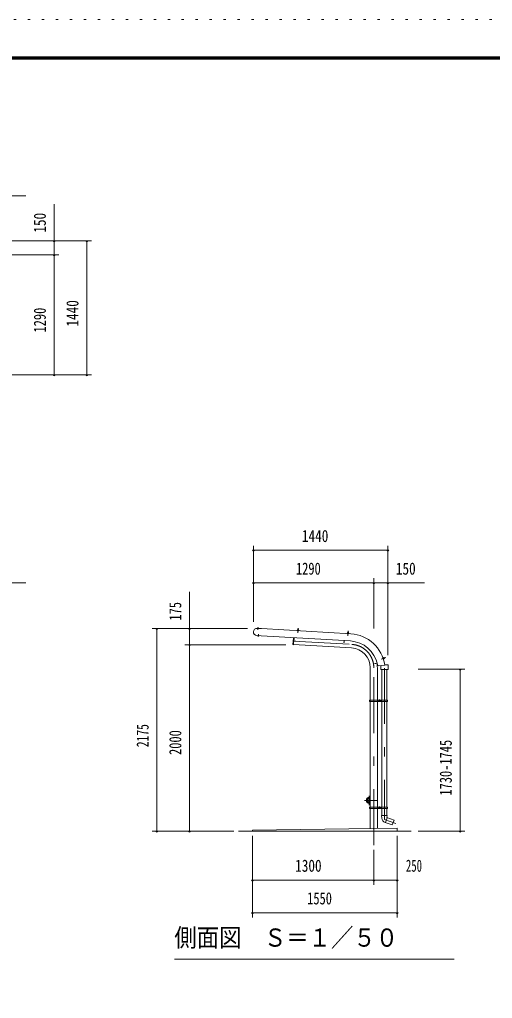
# Model space of a CAD drawing. Units: millimetres, scale not verified. Extents: x -22990 to 22993, y -10500 to 10500.
# Drawn here: x 3405 to 8475, y 0 to 10500 of the extents above; entities that cross this region are included whole.
import ezdxf
from ezdxf.enums import TextEntityAlignment as Align

# ---------------------------------------------------------------- set-up
doc = ezdxf.new("R2010")
doc.units = ezdxf.units.MM
doc.header["$LTSCALE"] = 50
doc.linetypes.add('USER3', pattern=[24, 12, -5, 2, -5])
doc.linetypes.add('USER4', pattern=[3, 0.5, -2.5])
for name, color, linetype, lineweight in [('0-2_1-05BOLD', 7, 'Continuous', 18), ('0-3_1-25CENTER', 3, 'USER3', 18), ('0-4_1-45THIN', 4, 'Continuous', 18), ('0-5_1-55DIM', 3, 'Continuous', 18), ('0-C_F-F1PAPER', 5, 'Continuous', 18), ('0-D_F-E_J_ADD', 5, 'USER4', 18)]:
    doc.layers.add(name, color=color, linetype=linetype, lineweight=lineweight)
doc.styles.add('ＭＳ ゴシック', font='')
doc.styles.get('ＭＳ ゴシック').set_extended_font_data('MS Gothic')

msp = doc.modelspace()

# ---------------------------------------------------------------- linework, layer by layer
at = {"layer": '0-2_1-05BOLD'}
for p, q in [((5958.18, 3970.96), (5958.37, 3974.46)), ((5961.5, 3890.83), (5961.27, 3887.34)), ((5964.14, 3974.12), (5963.92, 3970.63)), ((5967.05, 3887), (5967.27, 3890.5)), ((5999.62, 3966.41), (6957.09, 3911.17)), ((6387.6, 3954.78), (6387.32, 3949.65)), ((6388.37, 3964.06), (6387.87, 3955.23)), ((6393.78, 3949.26), (6394.1, 3954.39)), ((6923.92, 3918.72), (6924.21, 3923.82)), ((6930.71, 3923.46), (6930.42, 3918.33)), ((6336.76, 3796.56), (6340.97, 3869.59)), ((6343.39, 3795.04), (6347.65, 3869.2)), ((6965.53, 3759.14), (6343.39, 3795.03)), ((7238.73, 3594.72), (7216, 3590.72)), ((7257.72, 3569.17), (7320.7, 3574.89)), ((7280.16, 3531.6), (7280.16, 3571.21)), ((7307.47, 3651.6), (7312.32, 3653.24)), ((7314.4, 3647.08), (7309.55, 3645.45)), ((7320.03, 3579.6), (7353.16, 3579.6)), ((7321.25, 3655.98), (7323.17, 3650.33)), ((7356.16, 3576.6), (7356.16, 3531.6)), ((7165.21, 3200.67), (7165.21, 3547.64)), ((7241.51, 3547.64), (7241.51, 3200.67)), ((7353.16, 3528.6), (7283.16, 3528.6)), ((7289.27, 3200.67), (7289.27, 3528.6)), ((7344.27, 3528.6), (7344.27, 3200.67)), ((7157.51, 3192.67), (7163.61, 3192.67)), ((7163.61, 3184.67), (7163.61, 3200.67)), ((7165.21, 2053.27), (7165.21, 3184.67)), ((7241.51, 3184.67), (7241.51, 2053.27)), ((7243.11, 3200.67), (7243.11, 3184.67)), ((7287.67, 3184.67), (7287.67, 3200.67)), ((7289.27, 2053.27), (7289.27, 3184.67)), ((7344.27, 3184.67), (7344.27, 2053.27)), ((7345.87, 3200.67), (7345.87, 3184.67)), ((7345.87, 3192.67), (7351.97, 3192.67)), ((7165.21, 2157.67), (7155.36, 2157.67)), ((7155.36, 2091.67), (7165.21, 2091.67)), ((7163.61, 2045.27), (7157.51, 2045.27)), ((7163.61, 2037.27), (7163.61, 2053.27)), ((7165.21, 1820.95), (7165.21, 2037.27)), ((7241.51, 2037.27), (7241.51, 1821.94)), ((7243.11, 2053.27), (7243.11, 2037.27)), ((7287.67, 2037.27), (7287.67, 2053.27)), ((7289.27, 1961.81), (7289.27, 2037.27)), ((7344.27, 2037.27), (7344.27, 1961.81)), ((7345.87, 2053.27), (7345.87, 2037.27)), ((7351.97, 2045.27), (7345.87, 2045.27)), ((7328.46, 1887.03), (7347.27, 1938.71)), ((5753.36, 1794.67), (7603.36, 1794.67)), ((7453.36, 1794.67), (7453.36, 1824.67))]:
    msp.add_line(p, q, dxfattribs=at)
for points in [[(6952.65, 3834.3), (5995.17, 3889.54), (5995.23, 3890.51), (5948.6, 3893.18)], [(5999.62, 3966.41), (5999.64, 3966.95), (5952.54, 3969.67)], [(5954.71, 3969.55), (5954.81, 3971.16), (5967.29, 3970.43), (5967.19, 3968.83)], [(5966.81, 3970.46), (5967.03, 3973.95), (5966.17, 3974.51), (5956.38, 3975.06), (5955.48, 3974.63), (5955.29, 3971.13)], [(5958.23, 3892.63), (5958.13, 3891.03), (5970.6, 3890.3), (5970.7, 3891.91)], [(5970.12, 3890.33), (5969.94, 3886.83), (5969.03, 3886.4), (5959.24, 3886.98), (5958.42, 3887.51), (5958.61, 3891)], [(6384.07, 3949.85), (6384.36, 3954.94), (6385.26, 3955.42), (6396.49, 3954.77), (6397.31, 3954.2), (6397.03, 3949.1)], [(6393.88, 3954.91), (6394.39, 3963.69), (6388.37, 3964.06), (6388.91, 3964.52), (6393.88, 3964.23), (6394.39, 3963.69)], [(6933.67, 3918.13), (6933.95, 3923.27), (6933.09, 3923.8), (6921.86, 3924.45), (6921, 3924.01), (6920.67, 3918.88)], [(6924.51, 3924.31), (6925.01, 3933.09), (6930.99, 3932.76), (6930.49, 3923.98)], [(6930.99, 3932.76), (6930.53, 3933.3), (6925.55, 3933.59), (6925.01, 3933.09)], [(6347.66, 3869.2), (6343.36, 3794.68), (6338.17, 3794.97)], [(6350.86, 3869.02), (6349.71, 3849.01), (6346.5, 3849.19)], [(6884.26, 3838.25), (6883.11, 3818.3), (6886.32, 3818.12), (6887.47, 3838.06)], [(7216, 3590.72), (7215.44, 3593.88), (7237.96, 3597.85)], [(7310.59, 3642.37), (7315.48, 3644.01), (7315.65, 3645.01), (7312.03, 3655.66), (7311.29, 3656.32), (7306.44, 3654.68)], [(7312.9, 3653.16), (7321.25, 3655.98), (7321.86, 3655.67)], [(7321.86, 3655.67), (7323.48, 3650.94), (7323.17, 3650.33), (7314.83, 3647.47)], [(7346.27, 1961.81), (7287.27, 1961.81), (7289.73, 1934.74)], [(7346.27, 1961.81), (7344.27, 1939.81), (7420.28, 1912.14), (7401.47, 1860.46), (7325.69, 1888.04)], [(7453.36, 1824.67), (5903.36, 1804.67), (5903.36, 1794.67)]]:
    msp.add_lwpolyline(points, dxfattribs=at)
for points in [[(6382.49, 3948.34), (6382.55, 3949.91), (6398.55, 3949), (6398.46, 3947.4)], [(6935.06, 3916.47), (6919.09, 3917.37), (6919.19, 3918.98), (6935.16, 3918.07)], [(7305.93, 3656.1), (7311.09, 3640.95), (7309.6, 3640.43), (7304.44, 3655.59)], [(7157.51, 3200.67), (7157.51, 3184.67), (7351.97, 3184.67), (7351.97, 3200.67)], [(7351.97, 2053.27), (7157.51, 2053.27), (7157.51, 2037.27), (7351.97, 2037.27)]]:
    msp.add_lwpolyline(points, close=True, dxfattribs=at)
for centre in [(7265.39, 3192.67), (7265.39, 2045.27)]:
    msp.add_circle(centre, 6.25, dxfattribs=at)
for centre, radius, start, end in [((5950.81, 3931.41), 38.28, 87.414, 266.6989), ((5956.83, 3972.71), 2.32, 48.20596, 86.7522), ((5960.8, 3966.3), 8.52, 66.92087, 106.58131), ((5959.96, 3889.25), 2.32, 266.64458, 305.19081), ((5964.65, 3895.16), 8.52, 246.81636, 286.47679), ((5965.46, 3972.25), 2.32, 86.7522, 125.28363), ((5968.58, 3888.74), 2.32, 228.11153, 266.64296), ((6383.37, 3946.26), 2, 86.6998, 266.69981), ((6385.85, 3952.48), 2.88, 52.31573, 112.31573), ((6390.25, 3944.36), 10.76, 69.11203, 104.28795), ((6395.56, 3951.93), 2.88, 61.08424, 121.08424), ((6397.33, 3945.47), 2, 266.70062, 86.70061), ((6919.97, 3915.33), 2, 86.6998, 266.69981), ((6922.45, 3921.55), 2.88, 52.31573, 112.31573), ((6926.89, 3913.39), 10.76, 69.11203, 104.28795), ((6932.2, 3921), 2.88, 61.08424, 121.08424), ((6933.97, 3914.5), 2, 266.70062, 86.70061), ((6934.33, 3521.85), 390, 7.81558, 86.7), ((6338.26, 3796.47), 1.5, 176.7, 266.7), ((6934.33, 3521.85), 313, 10.9416, 86.7), ((6953.36, 3547.64), 211.84, 0, 86.70386), ((6953.36, 3547.64), 288.16, 0, 9.36368), ((7256.36, 3584.11), 15, 190.94157, 275.18686), ((7303.33, 3653.34), 1.77, 18.80226, 199.61011), ((7307.34, 3641.54), 1.78, 197.78821, 18.80226), ((7309.57, 3654.03), 2.88, 344.33989, 44.33989), ((7303.67, 3646.89), 10.76, 1.13916, 36.31508), ((7312.69, 3644.8), 2.88, 353.10841, 53.1084), ((7353.16, 3576.6), 3, 0, 90), ((7283.16, 3531.6), 3, 180, 270), ((7353.16, 3531.6), 3, 270, 0), ((7155.36, 2124.67), 33, 90, 270), ((7155.36, 2124.67), 22.5, 64.03973, 295.96027), ((7154.21, 2124.67), 21.35, 58.99115, 301.00885), ((7154.21, 2124.67), 19.05, 54.73334, 305.26666), ((7344.5, 1939.72), 55, 185.19513, 249.99989)]:
    msp.add_arc(centre, radius, start, end, dxfattribs=at)
at = {"layer": '0-3_1-25CENTER'}
for p, q in [((5960.06, 3953.34), (5961.57, 3979.66)), ((5965.44, 3909.08), (5963.95, 3883.28)), ((6391.91, 3973), (6388.93, 3921.33)), ((6925.53, 3890.4), (6928.51, 3942.07)), ((6333.9, 3833.78), (6368.84, 3831.77)), ((6338.89, 3833.5), (6967.75, 3797.26)), ((7332.37, 3656.6), (7281.04, 3639.22)), ((7203.36, 1644.67), (7203.36, 3547.64)), ((7252.89, 3192.67), (7277.89, 3192.67)), ((7265.39, 3205.17), (7265.39, 3180.17)), ((7105.36, 2124.67), (7235.36, 2124.67)), ((7155.36, 2074.67), (7155.36, 2174.67)), ((7252.89, 2045.27), (7277.89, 2045.27)), ((7265.39, 2057.77), (7265.39, 2032.77))]:
    msp.add_line(p, q, dxfattribs=at)
msp.add_lwpolyline([(7316.77, 3544.13), (7316.77, 1920.55), (7439.51, 1875.87)], dxfattribs=at)
msp.add_arc((6953.36, 3547.64), 250, 0, 86.70386, dxfattribs=at)
at = {"layer": '0-4_1-45THIN'}
for p, q in [((6388.91, 3964.52), (6388.39, 3955.22)), ((6393.36, 3954.93), (6393.88, 3964.23)), ((6925.55, 3933.59), (6924.99, 3924.28)), ((6930, 3924), (6930.53, 3933.3)), ((7313.05, 3652.7), (7321.86, 3655.67)), ((7323.48, 3650.94), (7314.67, 3647.97))]:
    msp.add_line(p, q, dxfattribs=at)
at = {"layer": '0-5_1-55DIM'}
for p, q in [((3471.35, 8608.67), (3078.85, 8608.67)), ((3775.85, 8127.67), (3775.85, 8520.17)), ((4175.85, 8127.67), (3123.85, 8127.67)), ((3785.84, 8127.67), (3765.84, 8127.67)), ((3775.84, 7977.67), (3775.84, 8127.67)), ((4135.85, 8127.67), (4115.85, 8127.67)), ((4125.85, 8127.67), (4125.85, 6687.67)), ((3275.85, 7977.67), (3825.84, 7977.67)), ((3785.84, 7977.67), (3765.84, 7977.67)), ((3775.84, 6687.67), (3775.84, 7977.67)), ((3128.85, 6687.67), (4175.85, 6687.67)), ((3785.84, 6687.67), (3765.84, 6687.67)), ((4135.85, 6687.67), (4115.85, 6687.67)), ((5913.36, 4038.67), (5913.36, 4856.67)), ((7353.36, 4856.67), (7353.36, 3680.48)), ((5923.36, 4806.67), (5903.36, 4806.67)), ((5913.36, 4806.67), (7353.36, 4806.67)), ((7363.36, 4806.67), (7343.36, 4806.67)), ((3078.85, 4456.67), (3471.35, 4456.67)), ((5923.36, 4456.67), (5903.36, 4456.67)), ((5913.36, 4456.67), (7203.36, 4456.67)), ((7213.36, 4456.67), (7193.36, 4456.67)), ((7203.36, 3967.88), (7203.36, 4506.67)), ((7203.36, 4456.67), (7353.36, 4456.67)), ((7363.36, 4456.67), (7343.36, 4456.67)), ((7353.36, 4456.67), (7745.86, 4456.67)), ((5228.37, 3969.67), (5228.37, 4362.17)), ((4828.37, 3969.67), (5848.41, 3969.67)), ((4888.37, 3969.67), (4868.37, 3969.67)), ((4878.37, 1794.67), (4878.37, 3969.67)), ((5238.37, 3969.67), (5218.37, 3969.67)), ((5228.37, 3794.67), (5228.37, 3969.67)), ((5178.37, 3794.67), (6260.96, 3794.67)), ((5238.37, 3794.67), (5218.37, 3794.67)), ((5228.37, 1794.67), (5228.37, 3794.67)), ((7678.36, 3531.6), (8178.36, 3531.6)), ((8138.36, 3531.6), (8118.36, 3531.6)), ((8128.36, 3531.6), (8128.36, 1794.67)), ((5703.36, 1794.67), (4828.37, 1794.67)), ((4888.37, 1794.67), (4868.37, 1794.67)), ((5238.37, 1794.67), (5218.37, 1794.67)), ((8178.36, 1794.67), (7678.36, 1794.67)), ((8138.36, 1794.67), (8118.36, 1794.67)), ((5903.36, 869.67), (5903.36, 1744.67)), ((7453.36, 1744.67), (7453.36, 869.67)), ((7203.36, 1219.67), (7203.36, 1594.67)), ((5913.36, 1269.67), (5893.36, 1269.67)), ((5903.36, 1269.67), (7203.36, 1269.67)), ((7213.36, 1269.67), (7193.36, 1269.67)), ((7203.36, 1269.67), (7453.36, 1269.67)), ((7463.36, 1269.67), (7443.36, 1269.67)), ((5913.36, 919.67), (5893.36, 919.67)), ((5903.36, 919.67), (7453.36, 919.67)), ((7463.36, 919.67), (7443.36, 919.67)), ((8065.08, 419.67), (5065.08, 419.67))]:
    msp.add_line(p, q, dxfattribs=at)
for centre in [(3775.84, 8127.67), (4125.85, 8127.67), (3775.84, 7977.67), (3775.84, 6687.67), (4125.85, 6687.67), (5913.36, 4806.67), (7353.36, 4806.67), (5913.36, 4456.67), (7203.36, 4456.67), (7353.36, 4456.67), (4878.37, 3969.67), (5228.37, 3969.67), (5228.37, 3794.67), (8128.36, 3531.6), (4878.37, 1794.67), (5228.37, 1794.67), (8128.36, 1794.67), (5903.36, 1269.67), (7203.36, 1269.67), (7453.36, 1269.67), (5903.36, 919.67), (7453.36, 919.67)]:
    msp.add_arc(centre, 10, 180, 0, dxfattribs=at)
at = {"layer": '0-C_F-F1PAPER'}
for points in [[(22493.19, -10000), (-6206.81, -10000), (-6206.81, 10100), (22493.19, 10100)], [(22490.68, -9997.5), (-6204.31, -9997.5), (-6204.31, 10097.5), (22490.68, 10097.5)], [(22488.19, -9995), (22488.19, 10095), (-6201.81, 10095), (-6201.81, -9995)], [(22485.69, -9992.5), (-6199.31, -9992.5), (-6199.31, 10092.5), (22485.69, 10092.5)], [(22483.19, -9990), (22483.19, 10090), (-6196.81, 10090), (-6196.81, -9990)], [(22480.69, -9987.5), (-6194.31, -9987.5), (-6194.31, 10087.5), (22480.69, 10087.5)], [(22478.18, -9985), (22478.18, 10085), (-6191.81, 10085), (-6191.81, -9985)], [(22475.69, -9982.5), (-6189.31, -9982.5), (-6189.31, 10082.5), (22475.69, 10082.5)], [(22473.19, -9980), (22473.19, 10080), (-6186.81, 10080), (-6186.81, -9980)], [(22470.69, -9977.5), (-6184.31, -9977.5), (-6184.31, 10077.5), (22470.69, 10077.5)], [(22468.19, -9975), (-6181.81, -9975), (-6181.81, 10075), (22468.19, 10075)]]:
    msp.add_lwpolyline(points, close=True, dxfattribs=at)
at = {"layer": '0-D_F-E_J_ADD'}
msp.add_lwpolyline([(22993.19, -10500), (-6706.81, -10500), (-6706.81, 10500), (22993.19, 10500)], close=True, dxfattribs=at)

# ---------------------------------------------------------------- texts
at = {"layer": '0-5_1-55DIM', "color": 7, "style": 'ＭＳ ゴシック'}
for s, width, p in [('150', 0.8, (3725.85, 8214.44)), ('1440', 0.8, (4075.85, 7206.92)), ('1290', 0.75, (3725.84, 7143.45)), ('175', 0.75, (5178.37, 4052.88)), ('2175', 0.7, (4828.37, 2694.68)), ('2000', 0.75, (5178.37, 2611.64)), ('1730-1745', 0.75, (8078.36, 2175.84))]:
    msp.add_text(s, height=130.2, rotation=90, dxfattribs=dict(at, width=width)).set_placement(p, align=Align.BOTTOM_LEFT)
for s, height, width, p in [('1440', 130.2, 0.8, (6432.61, 4856.67)), ('1290', 130.2, 0.75, (6369.14, 4506.67)), ('150', 130.2, 0.8, (7440.12, 4506.67)), ('1300', 130.2, 0.8, (6360.25, 1319.67)), ('250', 130.2, 0.65, (7547.78, 1319.67)), ('1550', 130.2, 0.75, (6488.86, 969.67)), ('側面図\u3000Ｓ＝１／５０', 195.4, 0.9, (5065.08, 496.31))]:
    msp.add_text(s, height=height, dxfattribs=dict(at, width=width)).set_placement(p, align=Align.BOTTOM_LEFT)

doc.saveas('drawing.dxf')
